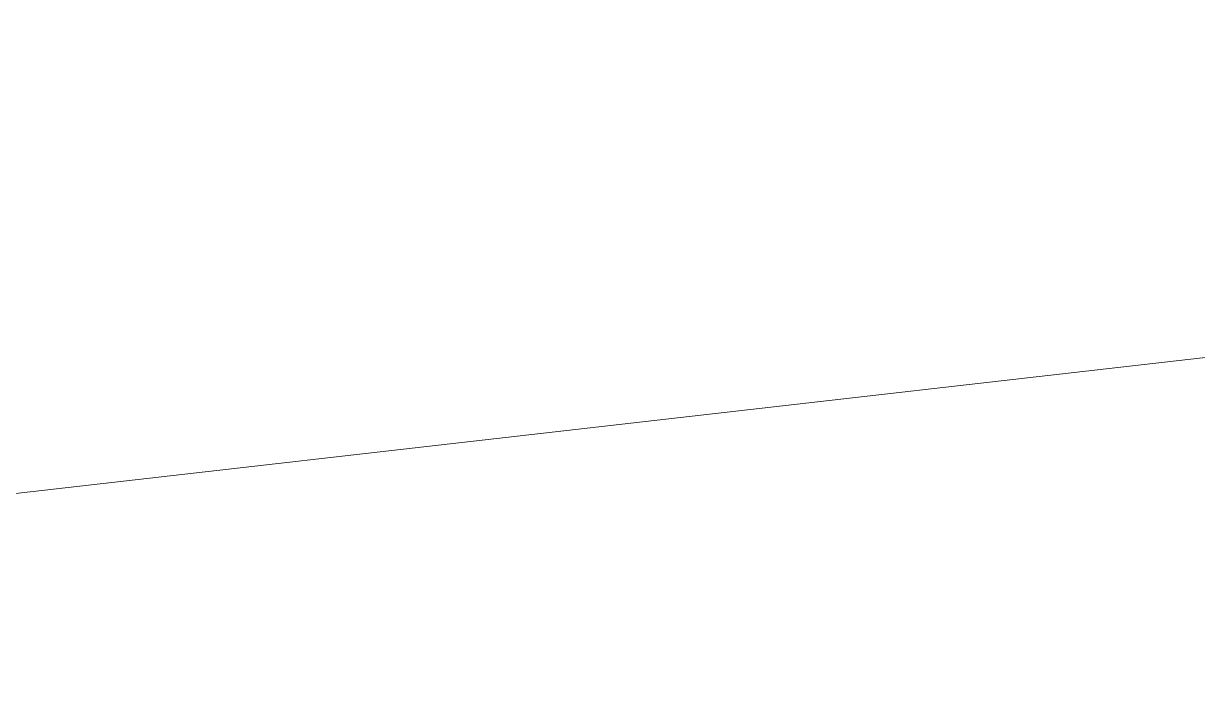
# Model space of a CAD drawing. Extents: x 2081963 to 2085386, y 738291 to 742228.
# Drawn here: x 2082375.56 to 2082394.37, y 741278.7 to 741289.22 of the extents above; entities that cross this region are included whole.
import ezdxf

# ---------------------------------------------------------------- set-up
doc = ezdxf.new("R2010")
doc.units = 0
doc.header["$MEASUREMENT"] = 0
doc.layers.add('Prop Dimension', color=7, linetype='Continuous', lineweight=13)
doc.layers.add('Prop EOT', color=3, linetype='Continuous', lineweight=40)

msp = doc.modelspace()

# ---------------------------------------------------------------- linework, layer by layer
at = {"layer": 'Prop Dimension', "color": 7, "linetype": 'Continuous', "lineweight": 13, "flags": 128}
msp.add_lwpolyline([(2082327.572, 741276.23), (2082453.507, 741290.605, -0.013801), (2082729.008, 741314.371)], format="xyb", dxfattribs=at)
at = {"layer": 'Prop EOT'}
msp.add_open_spline([(2082332.404, 741233.502), (2082354.426, 741236.518), (2082376.448, 741239.535), (2082398.47, 741242.552), (2082420.499, 741245.57), (2082442.527, 741248.613), (2082464.564, 741251.602), (2082464.564, 741251.602), (2082464.564, 741251.602), (2082464.564, 741251.602), (2082486.683, 741254.598), (2082508.822, 741257.448), (2082530.978, 741260.15), (2082530.979, 741260.15), (2082530.979, 741260.15), (2082530.979, 741260.15), (2082553.143, 741262.849), (2082575.324, 741265.4), (2082597.522, 741267.804), (2082597.522, 741267.804), (2082597.523, 741267.804), (2082597.523, 741267.804), (2082619.728, 741270.205), (2082641.948, 741272.458), (2082664.183, 741274.564), (2082664.183, 741274.564), (2082664.184, 741274.564), (2082664.184, 741274.564), (2082686.426, 741276.666), (2082708.682, 741278.618), (2082730.949, 741280.426)], degree=3, knots=[0, 0, 0, 0, 0.1, 0.1, 0.1, 0.2, 0.2, 0.2, 0.3, 0.3, 0.3, 0.4, 0.4, 0.4, 0.5, 0.5, 0.5, 0.6, 0.6, 0.6, 0.7, 0.7, 0.7, 0.8, 0.8, 0.8, 0.9, 0.9, 0.9, 1, 1, 1, 1], dxfattribs=at)

doc.saveas('drawing.dxf')
